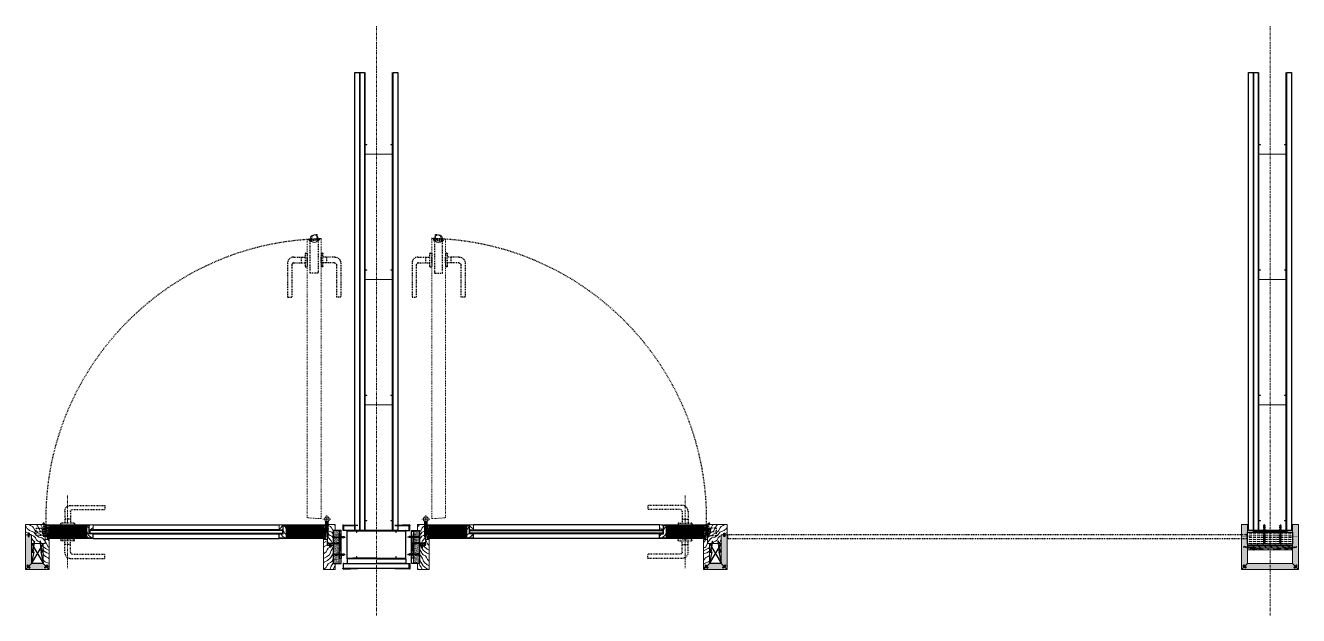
# Model space of a CAD drawing. Header units: inches. Extents: x -395 to 792, y -235 to 476.
# Drawn here: x -47.8 to 114.6, y -4.4 to 70.9 of the extents above; entities that cross this region are included whole.
import ezdxf

# ---------------------------------------------------------------- set-up
doc = ezdxf.new("R2010")
doc.units = ezdxf.units.IN
doc.header["$LTSCALE"] = 0.25
doc.header["$MEASUREMENT"] = 0
doc.set_wipeout_variables(frame=1)
for name, pattern in [('CENTER', [2, 1.25, -0.25, 0.25, -0.25]), ('HIDDEN', [0.375, 0.25, -0.125]), ('PHANTOM2', [1.25, 0.625, -0.125, 0.125, -0.125, 0.125, -0.125])]:
    doc.linetypes.add(name, pattern=pattern)
for name, color, linetype in [('Imp_Hdw', 9, 'Continuous'), ('IWC_02', 9, 'Continuous'), ('IWC_02_A', 8, 'Continuous'), ('IWC_04', 252, 'Continuous'), ('IWC_11', 150, 'PHANTOM2')]:
    doc.layers.add(name, color=color, linetype=linetype)
for name, color, linetype, lineweight in [('IWC_01', 4, 'Continuous', 15), ('IWC_03', 5, 'HIDDEN', 30), ('IWC_06', 1, 'Continuous', 15), ('IWC_07', 3, 'CENTER', 15), ('IWC_07_A', 62, 'CENTER', 5), ('IWC_08', 42, 'Continuous', 15), ('LYT-IWC_02', 9, 'Continuous', 9)]:
    doc.layers.add(name, color=color, linetype=linetype, lineweight=lineweight)
doc.layers.add('IWC_12', color=1, linetype='Continuous', lineweight=15, plot=False)
pattern_1 = [(63.435, (1.7933, 0.0867), (2, -1e-10), [0.46214, -1.77393]), (40.6013, (0.4776, 1.816), (2, 2e-09), [0.4158, -8.80374]), (40.6013, (1.4776, 3.816), (2, 2e-09), [0.4158, -8.80374]), (40.6013, (2.4776, 5.816), (2, -1e-09), [0.4158, -8.80374]), (63.435, (0.7786, -0.1928), (2, -1e-10), [0.4237, -1.81237]), (50.1944, (0.968, 0.1861), (2, 8e-11), [0.22405, -7.5862]), (50.1944, (1.968, 2.1861), (2, 8e-11), [0.22405, -7.5862]), (50.1944, (2.968, 4.1861), (2, 8e-11), [0.22405, -7.5862]), (21.8014, (1.1115, 0.35825), (2, -3e-09), [0.28687, -5.09829]), (33.69, (1.3779, 0.4648), (2, -1e-09), [0.25218, -3.35337]), (63.435, (1.5877, 0.6047), (2, -8e-10), [0.33553, -1.90054]), (45, (1.7377, 0.9048), (2, -1e-16), [0.27178, -5.38507]), (45, (2.7377, 2.9048), (2, -1e-16), [0.27178, -5.38507]), (21.8014, (1.9299, 1.097), (2, -3e-09), [0.21924, -5.16593]), (63.435, (0.1305, -0.239), (2, -8e-10), [0.71896, -1.51711]), (50.1944, (0.452, 0.404), (2, 8e-11), [0.45736, -7.3529]), (50.1944, (1.452, 2.404), (2, 8e-11), [0.45736, -7.3529]), (50.1944, (2.452, 4.404), (2, 8e-11), [0.45736, -7.3529]), (33.69, (0.7448, 0.7554), (2, -1e-09), [0.22406, -3.3815]), (15.9454, (0.9312, 0.87964), (2, -1e-07), [0.35625, -6.92386]), (33.69, (1.2738, 0.9775), (2, -1e-09), [0.4093, -3.19625]), (50.1944, (1.6143, 1.2045), (2, 8e-11), [0.51973, -7.2905]), (50.1944, (2.6143, 3.2045), (2, 8e-11), [0.51973, -7.2905]), (50.1944, (3.6143, 5.2045), (2, -3e-10), [0.51973, -7.2905]), (21.8014, (1.94704, 1.6038), (2, -3e-09), [0.57145, -4.81371]), (50.1944, (0, 0.5), (2, 8e-11), [0.5214, -7.28884]), (50.1944, (1, 2.5), (2, 8e-11), [0.5214, -7.28884]), (50.1944, (2, 4.5), (2, 8e-11), [0.5214, -7.28884]), (33.69, (0.3338, 0.9006), (2, -1e-09), [0.48381, -3.12174]), (26.565, (0.73635, 1.1689), (2, 1e-10), [0.7986, -8.14568]), (26.565, (1.73635, 3.1689), (2, 1e-10), [0.7986, -8.14568]), (40.6013, (1.4506, 1.5261), (2, 2e-09), [0.43193, -8.7876]), (40.6013, (2.4506, 3.5261), (2, 2e-09), [0.43193, -8.7876]), (40.6013, (3.4506, 5.5261), (2, 2e-09), [0.43193, -8.7876]), (33.69, (0.1335, 1.1784), (2, -1e-09), [0.27358, -3.33197]), (26.565, (0.3611, 1.3301), (2, 8e-10), [0.7158, -8.22846]), (26.565, (1.3611, 3.3301), (2, -8e-09), [0.7158, -8.22846]), (40.6013, (1.0013, 1.6503), (2, 2e-09), [0.17008, -9.04946]), (40.6013, (2.0013, 3.6503), (2, 2e-09), [0.17008, -9.04946]), (40.6013, (3.0013, 5.6503), (2, 2e-09), [0.17008, -9.04946])]
pattern_2 = [(153.435, (-0.0867, 1.7933), (1e-10, 2), [0.46214, -1.77393]), (130.6013, (-1.816, 0.4776), (-2e-09, 2), [0.4158, -8.80374]), (130.6013, (-3.816, 1.4776), (-2e-09, 2), [0.4158, -8.80374]), (130.6013, (-5.816, 2.4776), (1e-09, 2), [0.4158, -8.80374]), (153.435, (0.1928, 0.7786), (1e-10, 2), [0.4237, -1.81237]), (140.1944, (-0.1861, 0.968), (-8e-11, 2), [0.22405, -7.5862]), (140.1944, (-2.1861, 1.968), (-8e-11, 2), [0.22405, -7.5862]), (140.1944, (-4.1861, 2.968), (-8e-11, 2), [0.22405, -7.5862]), (111.8014, (-0.35825, 1.1115), (3e-09, 2), [0.28687, -5.09829]), (123.69, (-0.4648, 1.3779), (1e-09, 2), [0.25218, -3.35337]), (153.435, (-0.6047, 1.5877), (8e-10, 2), [0.33553, -1.90054]), (135, (-0.9048, 1.7377), (2e-16, 2), [0.27178, -5.38507]), (135, (-2.9048, 2.7377), (2e-16, 2), [0.27178, -5.38507]), (111.8014, (-1.097, 1.9299), (3e-09, 2), [0.21924, -5.16593]), (153.435, (0.239, 0.1305), (8e-10, 2), [0.71896, -1.51711]), (140.1944, (-0.404, 0.452), (-8e-11, 2), [0.45736, -7.3529]), (140.1944, (-2.404, 1.452), (-8e-11, 2), [0.45736, -7.3529]), (140.1944, (-4.404, 2.452), (-8e-11, 2), [0.45736, -7.3529]), (123.69, (-0.7554, 0.7448), (1e-09, 2), [0.22406, -3.3815]), (105.9454, (-0.87964, 0.9312), (1e-07, 2), [0.35625, -6.92386]), (123.69, (-0.9775, 1.2738), (1e-09, 2), [0.4093, -3.19625]), (140.1944, (-1.2045, 1.6143), (-8e-11, 2), [0.51973, -7.29052]), (140.1944, (-3.2045, 2.6143), (-8e-11, 2), [0.51973, -7.29052]), (140.1944, (-5.2045, 3.6143), (3e-10, 2), [0.51973, -7.29052]), (111.8014, (-1.6038, 1.94704), (3e-09, 2), [0.57145, -4.81371]), (140.1944, (-0.5, 3e-17), (-8e-11, 2), [0.5214, -7.28884]), (140.1944, (-2.5, 1), (-8e-11, 2), [0.5214, -7.28884]), (140.1944, (-4.5, 2), (-8e-11, 2), [0.5214, -7.28884]), (123.69, (-0.9006, 0.3338), (1e-09, 2), [0.48381, -3.12174]), (116.565, (-1.1689, 0.73635), (-1e-10, 2), [0.7986, -8.14568]), (116.565, (-3.1689, 1.73635), (-1e-10, 2), [0.7986, -8.14568]), (130.6013, (-1.5261, 1.4506), (-2e-09, 2), [0.43193, -8.7876]), (130.6013, (-3.5261, 2.4506), (-2e-09, 2), [0.43193, -8.78761]), (130.6013, (-5.5261, 3.4506), (-2e-09, 2), [0.43193, -8.78761]), (123.69, (-1.1784, 0.1335), (1e-09, 2), [0.27358, -3.33197]), (116.565, (-1.3301, 0.3611), (-8e-10, 2), [0.7158, -8.22846]), (116.565, (-3.3301, 1.3611), (8e-09, 2), [0.7158, -8.22846]), (130.6013, (-1.6503, 1.0013), (-2e-09, 2), [0.17008, -9.04946]), (130.6013, (-3.6503, 2.0013), (-2e-09, 2), [0.17008, -9.04946]), (130.6013, (-5.6503, 3.0013), (-2e-09, 2), [0.17008, -9.04946])]
pattern_3 = [(37.5, (-2.18455, -1.42733), (-0.00393708, 0.12042649), [0, -0.095, 0, -0.10625, 0, -0.1015625]), (7.5, (-2.18455, -1.42733), (0.11061104, 0.1763841), [0, -0.05125, 0, -0.085625, 0, -0.0328125]), (327.5, (-2.26142, -1.42733), (0.19463387, 0.0003537), [0, -0.03125, 0, -0.1125, 0, -0.146875]), (317.5, (-2.26142, -1.42733), (0.1878829, 0.0548547), [0, -0.015625, 0, -0.07375, 0, -0.084375])]
pattern_4 = [(63.435, (-0.3912, -1.3407), (2, -1e-10), [0.46214, -1.77393]), (40.6013, (-1.7069, 0.3887), (2, 2e-09), [0.4158, -8.80374]), (40.6013, (-0.7069, 2.3887), (2, 2e-09), [0.4158, -8.80374]), (40.6013, (0.2931, 4.3887), (2, -1e-09), [0.4158, -8.80374]), (63.435, (-1.406, -1.6202), (2, -1e-10), [0.4237, -1.81237]), (50.1944, (-1.2165, -1.2412), (2, 8e-11), [0.22405, -7.5862]), (50.1944, (-0.2165, 0.7588), (2, 8e-11), [0.22405, -7.5862]), (50.1944, (0.7835, 2.7588), (2, 8e-11), [0.22405, -7.5862]), (21.8014, (-1.07305, -1.0691), (2, -3e-09), [0.28687, -5.09829]), (33.69, (-0.8067, -0.9625), (2, -1e-09), [0.25218, -3.35337]), (63.435, (-0.5969, -0.8226), (2, -8e-10), [0.33553, -1.90054]), (45, (-0.4468, -0.5225), (2, -1e-16), [0.27178, -5.38507]), (45, (0.5532, 1.4775), (2, -1e-16), [0.27178, -5.38507]), (21.8014, (-0.2546, -0.3304), (2, -3e-09), [0.21924, -5.16593]), (63.435, (-2.054, -1.6664), (2, -8e-10), [0.71896, -1.51711]), (50.1944, (-1.7325, -1.0233), (2, 8e-11), [0.45736, -7.3529]), (50.1944, (-0.7325, 0.9767), (2, 8e-11), [0.45736, -7.3529]), (50.1944, (0.2675, 2.9767), (2, 8e-11), [0.45736, -7.3529]), (33.69, (-1.4398, -0.672), (2, -1e-09), [0.22406, -3.381495]), (15.9454, (-1.2533, -0.5477), (2, -1e-07), [0.35625, -6.92386]), (33.69, (-0.9108, -0.4498), (2, -1e-09), [0.4093, -3.196255]), (50.1944, (-0.5702, -0.2228), (2, 8e-11), [0.51973, -7.29052]), (50.1944, (0.4298, 1.7772), (2, 8e-11), [0.51973, -7.29052]), (50.1944, (1.4298, 3.7772), (2, -3e-10), [0.51973, -7.29052]), (21.8014, (-0.2375, 0.1765), (2, -3e-09), [0.57145, -4.813715]), (50.1944, (-2.1845, -0.9273), (2, 8e-11), [0.5214, -7.28884]), (50.1944, (-1.1845, 1.0727), (2, 8e-11), [0.5214, -7.28884]), (50.1944, (-0.1845, 3.0727), (2, 8e-11), [0.5214, -7.28884]), (33.69, (-1.8508, -0.5268), (2, -1e-09), [0.48381, -3.12174]), (26.565, (-1.4482, -0.2584), (2, 1e-10), [0.7986, -8.14568]), (26.565, (-0.4482, 1.7416), (2, 1e-10), [0.7986, -8.14568]), (40.6013, (-0.7339, 0.0987), (2, 2e-09), [0.43193, -8.78761]), (40.6013, (0.2661, 2.0987), (2, 2e-09), [0.43193, -8.78761]), (40.6013, (1.2661, 4.0987), (2, 2e-09), [0.43193, -8.78761]), (33.69, (-2.0511, -0.2489), (2, -1e-09), [0.27358, -3.33197]), (26.565, (-1.82345, -0.0972), (2, 8e-10), [0.7158, -8.22846]), (26.565, (-0.82345, 1.9028), (2, -8e-09), [0.7158, -8.22846]), (40.6013, (-1.1832, 0.2229), (2, 2e-09), [0.17008, -9.04946]), (40.6013, (-0.1832, 2.2229), (2, 2e-09), [0.17008, -9.04946]), (40.6013, (0.8168, 4.2229), (2, 2e-09), [0.17008, -9.04946])]
pattern_5 = [(37.5, (-110.93455, -1.42733), (-0.003937085, 0.120426486), [0, -0.095, 0, -0.10625, 0, -0.1015625]), (7.5, (-110.93455, -1.42733), (0.11061104, 0.17638413), [0, -0.05125, 0, -0.085625, 0, -0.0328125]), (327.5, (-111.01142, -1.42733), (0.19463387, 0.00035369), [0, -0.03125, 0, -0.1125, 0, -0.146875]), (317.5, (-111.01142, -1.42733), (0.18788291, 0.05485472), [0, -0.015625, 0, -0.07375, 0, -0.084375])]

# ---------------------------------------------------------------- blocks, each defined once
blk = doc.blocks.new('*U8')
at = {"layer": 'IWC_12'}
for p in [(-0.625, 0), (0, 0), (3.625, 0), (4.25, 0)]:
    blk.add_point(p, dxfattribs=at)
at = {"layer": 'LYT-IWC_02'}
blk.add_lwpolyline([(3.5625, 1.2215, 0.4142135624), (3.534, 1.25), (3.359375, 1.25), (3.359375, 1.2215), (3.534, 1.2215), (3.534, 0.0285), (0.091, 0.0285), (0.091, 1.2215), (0.265625, 1.2215), (0.265625, 1.25), (0.091, 1.25, 0.4142135624), (0.0625, 1.2215), (0.0625, 0.0285, 0.4142135624), (0.091, 0), (3.534, 0, 0.4142135624), (3.5625, 0.0285)], format="xyb", close=True, dxfattribs=at)
blk = doc.blocks.new('*U37')
at = {"layer": 'IWC_12'}
for p in [(0, 48), (3.625, 48), (0, 32), (3.625, 32), (0, 16), (3.625, 16), (-0.625, 0), (0, 0), (3.625, 0), (4.25, 0)]:
    blk.add_point(p, dxfattribs=at)
at = {"layer": 'LYT-IWC_02'}
for points in [[(3.5625, 49.2215, 0.4142135624), (3.534, 49.25), (3.359375, 49.25), (3.359375, 49.2215), (3.534, 49.2215), (3.534, 48.0285), (0.091, 48.0285), (0.091, 49.2215), (0.265625, 49.2215), (0.265625, 49.25), (0.091, 49.25, 0.4142135624), (0.0625, 49.2215), (0.0625, 48.0285, 0.4142135624), (0.091, 48), (3.534, 48, 0.4142135624), (3.5625, 48.0285)], [(3.5625, 33.2215, 0.4142135624), (3.534, 33.25), (3.359375, 33.25), (3.359375, 33.2215), (3.534, 33.2215), (3.534, 32.0285), (0.091, 32.0285), (0.091, 33.2215), (0.265625, 33.2215), (0.265625, 33.25), (0.091, 33.25, 0.4142135624), (0.0625, 33.2215), (0.0625, 32.0285, 0.4142135624), (0.091, 32), (3.534, 32, 0.4142135624), (3.5625, 32.0285)], [(3.5625, 17.2215, 0.4142135624), (3.534, 17.25), (3.359375, 17.25), (3.359375, 17.2215), (3.534, 17.2215), (3.534, 16.0285), (0.091, 16.0285), (0.091, 17.2215), (0.265625, 17.2215), (0.265625, 17.25), (0.091, 17.25, 0.4142135624), (0.0625, 17.2215), (0.0625, 16.0285, 0.4142135624), (0.091, 16), (3.534, 16, 0.4142135624), (3.5625, 16.0285)], [(3.5625, 1.2215, 0.4142135624), (3.534, 1.25), (3.359375, 1.25), (3.359375, 1.2215), (3.534, 1.2215), (3.534, 0.0285), (0.091, 0.0285), (0.091, 1.2215), (0.265625, 1.2215), (0.265625, 1.25), (0.091, 1.25, 0.4142135624), (0.0625, 1.2215), (0.0625, 0.0285, 0.4142135624), (0.091, 0), (3.534, 0, 0.4142135624), (3.5625, 0.0285)]]:
    blk.add_lwpolyline(points, format="xyb", close=True, dxfattribs=at)
blk = doc.blocks.new('IWC_Bead.L')
at = {"layer": 'IWC_02'}
for p, q in [((0, 0.03125), (-0.828125, 0.015625)), ((-0.828125, 0.015625), (-0.828125, 0)), ((-0.828125, 0), (0, 0)), ((0, 0.0425), (0, 0.03125)), ((0, 0), (0, -0.625)), ((0.026875, 0.0625), (0.02, 0.0625)), ((0.046875, -0.625), (0.046875, 0.0425)), ((0.046875, -0.53125), (0.046875, -0.53125))]:
    blk.add_line(p, q, dxfattribs=at)
for points in [[(0.02, 0.0625), (-1.828125, 0)], [(-1.828125, 0), (-0.828125, 0)], [(0, -0.625), (0.046875, -0.625)]]:
    blk.add_lwpolyline(points, dxfattribs=at)
at = {"layer": 'IWC_02', "color": 252}
blk.add_circle((0.046875, 0), 0.033002, dxfattribs=at)
at = {"layer": 'IWC_02'}
for centre, start, end in [((0.02, 0.0425), 90, 180), ((0.026875, 0.0425), 360, 90)]:
    blk.add_arc(centre, 0.02, start, end, dxfattribs=at)
blk = doc.blocks.new('*U15')
at = {"layer": 'LYT-IWC_02'}
blk.add_blockref('IWC_Bead.L', (0, 0), dxfattribs=at)
blk = doc.blocks.new('Wall.A_SP01')
at = {"layer": 'IWC_02'}
for points in [[(-2.125, 63.3125), (-2.125, 4.875), (-2.75, 4.875), (-2.75, 63.3125)], [(-1.5, 63.3125), (-1.5, 4.875), (-2.125, 4.875), (-2.125, 63.3125)], [(2.75, 63.3125), (2.75, 4.875), (2.125, 4.875), (2.125, 63.3125)], [(-4.203125, 5.5), (-2.75, 5.5), (-2.75, 4.875), (-4.203125, 4.875)], [(4.203125, 5.5), (2.75, 5.5), (2.75, 4.875), (4.203125, 4.875)], [(-4.203125, 0.625), (4.203125, 0.625), (4.203125, 0), (-4.203125, 0)]]:
    blk.add_lwpolyline(points, close=True, dxfattribs=at)
for points in [[(0, 1.25), (-3.703125, 1.25), (-3.703125, 0.625), (0, 0.625)], [(0, 1.25), (3.75, 1.25), (3.75, 0.625), (0, 0.625)]]:
    blk.add_lwpolyline(points, dxfattribs=at)
at = {"layer": 'IWC_02_A'}
for points in [[(-1.4375, 6.0965), (-1.4375, 63.3125)], [(2.0625, 6.0965), (2.0625, 63.3125)], [(-2.981625, 4.8125), (3.0285, 4.8125)], [(0, 1.3125), (-2.981625, 1.3125)], [(0, 1.3125), (3.0285, 1.3125)]]:
    blk.add_lwpolyline(points, dxfattribs=at)
at = {"layer": 'IWC_07'}
blk.add_lwpolyline([(0, -6), (0, 69.3125)], dxfattribs=at)
at = {"layer": 'IWC_02', "xscale": -1}
blk.add_blockref('*U15', (-4.203125, 5.5), dxfattribs=at)
at = {"layer": 'IWC_02'}
blk.add_blockref('*U15', (4.203125, 5.5), dxfattribs=at)
at = {"layer": 'IWC_02', "rotation": 180}
blk.add_blockref('*U15', (-4.203125, 0), dxfattribs=at)
at = {"layer": 'IWC_02', "xscale": -1, "rotation": 180}
blk.add_blockref('*U15', (4.203125, 0), dxfattribs=at)
at = {"layer": 'IWC_06', "xscale": -1}
blk.add_blockref('*U37', (2.125, 4.875), dxfattribs=at)
at = {"layer": 'IWC_06', "xscale": -1, "rotation": 270}
blk.add_blockref('*U8', (-3.75, 1.25), dxfattribs=at)
at = {"layer": 'IWC_06', "rotation": 90}
blk.add_blockref('*U8', (3.75, 1.25), dxfattribs=at)
blk = doc.blocks.new('Wall.B_SP01')
at = {"layer": 'IWC_02'}
for points in [[(-2.125, 63.3125), (-2.125, 4.875), (-2.75, 4.875), (-2.75, 63.3125)], [(-1.5, 63.3125), (-1.5, 4.875), (-2.125, 4.875), (-2.125, 63.3125)], [(2.75, 63.3125), (2.75, 4.875), (2.125, 4.875), (2.125, 63.3125)]]:
    blk.add_lwpolyline(points, close=True, dxfattribs=at)
at = {"layer": 'IWC_02_A'}
for points in [[(-1.4375, 6.0965), (-1.4375, 63.3125)], [(2.0625, 6.0965), (2.0625, 63.3125)]]:
    blk.add_lwpolyline(points, dxfattribs=at)
at = {"layer": 'IWC_07'}
blk.add_lwpolyline([(0, -6), (0, 69.3125)], dxfattribs=at)
at = {"layer": 'IWC_06', "xscale": -1}
blk.add_blockref('*U37', (2.125, 4.875), dxfattribs=at)
blk = doc.blocks.new('IWC_DoorCore.Beveled-SP011')
at = {"layer": 'IWC_08'}
h = blk.add_hatch(dxfattribs=at)
h.set_pattern_fill('LUMBER', color=256, scale=0.5)
h.set_pattern_definition(pattern_1)
h.paths.add_polyline_path([(0, 1.69), (0.38, 1.69), (0.38, 0.06), (0.11, 0.06)])
h = blk.add_hatch(dxfattribs=at)
h.set_pattern_fill('PARTICAL-BOARD', color=256, angle=315, style=0)
h.set_pattern_definition([(0, (30.23961, 0), (0.21875, 0.125), [0.3125, -0.0625, 0, -0.0625])])
h.paths.add_polyline_path([(5.14, 1.69), (0.39, 1.69), (0.39, 0.06), (5.14, 0.06)])
h = blk.add_hatch(dxfattribs=at)
h.set_pattern_fill('LUMBER', color=256, scale=0.5, style=0)
h.set_pattern_definition(pattern_1)
h.paths.add_polyline_path([(5.14, 1.69), (5.14, 0.06), (6.01, 0.06), (6.01, 0.5), (5.51, 0.5), (5.51, 1.69)])
h = blk.add_hatch(dxfattribs=at)
h.set_pattern_fill('LUMBER', color=256, scale=0.5, angle=90, style=0)
h.set_pattern_definition(pattern_2)
h.paths.add_polyline_path([(5.57, 1.75), (6.01, 1.75), (6.01, 1.12), (5.51, 1.12), (5.51, 1.69), (5.57, 1.69)])
h = blk.add_hatch(dxfattribs=at)
h.set_pattern_fill('LUMBER', color=256, scale=0.5, angle=90, style=0)
h.set_pattern_definition(pattern_2)
h.paths.add_polyline_path([(30.19, 1.75), (29.75, 1.75), (29.75, 1.12), (30.25, 1.12), (30.25, 1.69), (30.19, 1.69)])
h = blk.add_hatch(dxfattribs=at)
h.set_pattern_fill('LUMBER', color=256, scale=0.5, style=0)
h.set_pattern_definition(pattern_1)
h.paths.add_polyline_path([(30.62, 1.69), (30.62, 0.06), (29.75, 0.06), (29.75, 0.63), (30.25, 0.63), (30.25, 1.69)])
h = blk.add_hatch(dxfattribs=at)
h.set_pattern_fill('PARTICAL-BOARD', color=256, angle=315, style=0)
h.set_pattern_definition([(0, (0, 0), (0.21875, 0.125), [0.3125, -0.0625, 0, -0.0625])])
h.paths.add_polyline_path([(35.37, 1.69), (30.62, 1.69), (30.62, 0.06), (35.37, 0.06)])
h = blk.add_hatch(dxfattribs=at)
h.set_pattern_fill('LUMBER', color=256, scale=0.5)
h.set_pattern_definition([(63.435, (1.5433, 0.0867), (2, -1e-10), [0.46214, -1.77393]), (40.6013, (0.2276, 1.816), (2, 2e-09), [0.4158, -8.80374]), (40.6013, (1.2276, 3.816), (2, 2e-09), [0.4158, -8.80374]), (40.6013, (2.2276, 5.816), (2, -1e-09), [0.4158, -8.80374]), (63.435, (0.5286, -0.1928), (2, -1e-10), [0.4237, -1.81237]), (50.1944, (0.718, 0.1861), (2, 8e-11), [0.22405, -7.5862]), (50.1944, (1.718, 2.1861), (2, 8e-11), [0.22405, -7.5862]), (50.1944, (2.718, 4.1861), (2, 8e-11), [0.22405, -7.5862]), (21.8014, (0.8615, 0.35825), (2, -3e-09), [0.28687, -5.09829]), (33.69, (1.1279, 0.4648), (2, -1e-09), [0.25218, -3.35337]), (63.435, (1.3377, 0.6047), (2, -8e-10), [0.33553, -1.90054]), (45, (1.4877, 0.9048), (2, -1e-16), [0.27178, -5.38507]), (45, (2.4877, 2.9048), (2, -1e-16), [0.27178, -5.38507]), (21.8014, (1.6799, 1.097), (2, -3e-09), [0.21924, -5.16593]), (63.435, (-0.1195, -0.239), (2, -8e-10), [0.71896, -1.51711]), (50.1944, (0.202, 0.404), (2, 8e-11), [0.45736, -7.3529]), (50.1944, (1.202, 2.404), (2, 8e-11), [0.45736, -7.3529]), (50.1944, (2.202, 4.404), (2, 8e-11), [0.45736, -7.3529]), (33.69, (0.4948, 0.7554), (2, -1e-09), [0.22406, -3.3815]), (15.9454, (0.6812, 0.87964), (2, -1e-07), [0.35625, -6.92386]), (33.69, (1.0238, 0.9775), (2, -1e-09), [0.4093, -3.19625]), (50.1944, (1.3643, 1.2045), (2, 8e-11), [0.51973, -7.29052]), (50.1944, (2.3643, 3.2045), (2, 8e-11), [0.51973, -7.29052]), (50.1944, (3.3643, 5.2045), (2, -3e-10), [0.51973, -7.29052]), (21.8014, (1.69704, 1.6038), (2, -3e-09), [0.57145, -4.81371]), (50.1944, (-0.25, 0.5), (2, 8e-11), [0.5214, -7.28884]), (50.1944, (0.75, 2.5), (2, 8e-11), [0.5214, -7.28884]), (50.1944, (1.75, 4.5), (2, 8e-11), [0.5214, -7.28884]), (33.69, (0.0838, 0.9006), (2, -1e-09), [0.48381, -3.12174]), (26.565, (0.48635, 1.1689), (2, 1e-10), [0.7986, -8.14568]), (26.565, (1.48635, 3.1689), (2, 1e-10), [0.7986, -8.14568]), (40.6013, (1.2006, 1.5261), (2, 2e-09), [0.43193, -8.78761]), (40.6013, (2.2006, 3.5261), (2, 2e-09), [0.43193, -8.78761]), (40.6013, (3.2006, 5.5261), (2, 2e-09), [0.43193, -8.78761]), (33.69, (-0.1165, 1.1784), (2, -1e-09), [0.27358, -3.33197]), (26.565, (0.1111, 1.3301), (2, 8e-10), [0.7158, -8.22846]), (26.565, (1.1111, 3.3301), (2, -8e-09), [0.7158, -8.22846]), (40.6013, (0.7513, 1.6503), (2, 2e-09), [0.17008, -9.04946]), (40.6013, (1.7513, 3.6503), (2, 2e-09), [0.17008, -9.04946]), (40.6013, (2.7513, 5.6503), (2, 2e-09), [0.17008, -9.04946])])
h.paths.add_polyline_path([(35.37, 1.69), (35.75, 1.69), (35.64, 0.06), (35.37, 0.06)])
at = {"layer": 'IWC_01', "color": 0, "linetype": 'ByBlock'}
for points in [[(6.01, 0), (6.01, 0.63), (5.51, 0.63), (5.51, 1.75), (0, 1.75), (0.11, 0)], [(30.25, 1.75), (35.75, 1.75), (35.64, 0), (29.75, 0), (29.75, 0.63), (30.25, 0.63)]]:
    blk.add_lwpolyline(points, close=True, dxfattribs=at)
at = {"layer": 'IWC_01'}
for points in [[(5.57, 1.75), (6.01, 1.75), (6.01, 1.12), (5.51, 1.12), (5.51, 1.69), (5.57, 1.69), (5.57, 1.75)], [(30.19, 1.75), (29.75, 1.75), (29.75, 1.12), (30.25, 1.12), (30.25, 1.69), (30.19, 1.69), (30.19, 1.75)]]:
    blk.add_lwpolyline(points, dxfattribs=at)
at = {"layer": 'IWC_02_A'}
for points in [[(0, 1.69), (5.51, 1.69)], [(0.38, 1.69), (0.38, 0.06)], [(6.01, 0.06), (0.38, 0.06), (0.38, 1.69), (5.51, 1.69)], [(5.14, 1.69), (5.14, 0.06), (6.01, 0.06), (6.01, 0.63), (5.51, 0.63), (5.51, 1.69), (5.14, 1.69)], [(29.75, 1.75), (6.01, 1.75)], [(30.25, 1.69), (35.37, 1.69), (35.37, 0.06), (29.75, 0.06)], [(30.62, 1.69), (30.62, 0.06), (29.75, 0.06), (29.75, 0.63), (30.25, 0.63), (30.25, 1.69), (30.62, 1.69)], [(30.25, 1.69), (35.75, 1.69)], [(30.62, 1.69), (30.62, 0.06)], [(35.37, 1.69), (35.37, 0.06)], [(0.11, 0.06), (6.01, 0.06)], [(29.75, 0), (6.01, 0)], [(29.75, 0.06), (35.64, 0.06)]]:
    blk.add_lwpolyline(points, dxfattribs=at)
for points in [[(0, 1.69), (0.38, 1.69), (0.38, 0.06), (0.11, 0.06)], [(35.37, 1.69), (30.62, 1.69), (30.62, 0.06), (35.37, 0.06)], [(35.37, 1.69), (35.75, 1.69), (35.64, 0.06), (35.37, 0.06)], [(30.12, 0.69), (5.64, 0.69), (5.57, 0.75), (5.57, 1), (5.64, 1.06), (30.12, 1.06), (30.19, 1), (30.19, 0.75)]]:
    blk.add_lwpolyline(points, close=True, dxfattribs=at)
at = {"layer": 'IWC_04'}
for points in [[(6.01, 1.12), (29.75, 1.12)], [(29.75, 0.63), (6.01, 0.63)]]:
    blk.add_lwpolyline(points, dxfattribs=at)
blk = doc.blocks.new('IWC_HAGER.BB1279_PL01')
at = {"layer": 'IWC_01', "color": 0, "linetype": 'ByBlock'}
for points in [[(-0.01, 0.45), (0.01, 0.4), (-0.09, -1.5), (-0.23, -1.49), (-0.12, 0.38), (-0.22, 0.64)], [(0.11, 0.44), (0.09, 0.4), (0.09, -1.51), (0.23, -1.51), (0.23, 0.37), (0.34, 0.62)]]:
    blk.add_lwpolyline(points, dxfattribs=at)
blk.add_circle((0.06, 0.74), 0.305, dxfattribs=at)
at = {"layer": 'IWC_03'}
for points in [[(-0.21, -1.2), (-0.08, -1.31)], [(-0.2, -1.04), (-0.06, -0.94)], [(-0.18, -0.57), (-0.05, -0.68)], [(-0.17, -0.41), (-0.03, -0.32)], [(0.23, -0.42), (0.09, -0.32)], [(0.23, -0.59), (0.09, -0.69)], [(0.23, -1.05), (0.09, -0.95)], [(0.23, -1.21), (0.09, -1.31)]]:
    blk.add_lwpolyline(points, dxfattribs=at)
at = {"layer": 'IWC_07'}
for points in [[(-0.27, -1.11), (-0.07, -1.13)], [(-0.23, -0.49), (-0.04, -0.5)], [(0.29, -0.51), (0.09, -0.51)], [(0.29, -1.13), (0.09, -1.13)]]:
    blk.add_lwpolyline(points, dxfattribs=at)
at = {"layer": 'IWC_07_A'}
for q in [(-0.55, 0.74), (0.06, 1.35), (0.67, 0.74), (0.06, 0.13)]:
    blk.add_line((0.06, 0.74), q, dxfattribs=at)
at = {"layer": 'IWC_12'}
for points in [[(0, 0), (-0.41, 0)], [(0, 0), (-0.11, -1.75)], [(0.09, 0), (0.09, -1.75), (0.09, -1.88), (-0.41, -1.88)], [(-0.11, -1.75), (-0.41, -1.75)]]:
    blk.add_lwpolyline(points, dxfattribs=at)
blk = doc.blocks.new('*U23')
at = {"layer": 'IWC_02', "color": 0, "linetype": 'ByBlock'}
blk.add_blockref('IWC_HAGER.BB1279_PL01', (0, 0), dxfattribs=at)
blk = doc.blocks.new('*U67')
at = {"color": 0, "linetype": 'ByBlock'}
blk.add_wipeout([(-0.21875, 0.0625), (-0.21875, -0.0625), (0.21875, -0.0625), (0.21875, 0.0625)], dxfattribs=at).dxf.layer = 'IWC_01'
at = {"layer": 'IWC_02_A', "color": 0, "linetype": 'ByBlock'}
for p, q in [((-0.1875, 0.0625), (0.1875, -0.0625)), ((0.1875, 0.0625), (-0.1875, -0.0625))]:
    blk.add_line(p, q, dxfattribs=at)
for points in [[(-0.21875, -0.0625), (0.21875, -0.0625), (0.21875, 0.0625), (-0.21875, 0.0625)], [(-0.1875, -0.0625), (0.1875, -0.0625), (0.1875, 0.0625), (-0.1875, 0.0625)]]:
    blk.add_lwpolyline(points, close=True, dxfattribs=at)
blk = doc.blocks.new('HD_A16B')
at = {"layer": 'IWC_02_A', "color": 0, "linetype": 'ByBlock'}
for p, q in [((-0.88, 0), (0.88, 0)), ((-0.88, -0.19), (-0.88, 0)), ((0.38, 0), (-0.38, 0)), ((0.88, -0.19), (0.88, 0)), ((0.81, -0.25), (-0.81, -0.25)), ((-0.38, -1.76), (-0.38, -0.25)), ((0.38, -0.75), (-0.38, -0.75)), ((0.38, -1.72), (0.38, -0.25)), ((0.38, -2.51), (4.73, -2.51)), ((0.62, -1.97), (4.73, -1.97)), ((4.73, -2.51), (4.73, -1.97))]:
    blk.add_line(p, q, dxfattribs=at)
for centre, radius, start, end in [((-0.81, -0.19), 0.0625, 180, 270), ((0.81, -0.19), 0.0625, 270, 0), ((0.38, -1.76), 0.75, 180, 270), ((0.62, -1.72), 0.25, 180, 270)]:
    blk.add_arc(centre, radius, start, end, dxfattribs=at)
blk = doc.blocks.new('*U27')
at = {"layer": 'Imp_Hdw', "color": 0, "linetype": 'ByBlock'}
for points in [[(-0.23, -0.5), (-4.42, -0.5), (-4.42, 0.5), (-0.29, 0.5)], [(-0.11, -0.63), (-0.19, 0.62)], [(0.3, -1.17), (0.42, -1.1)]]:
    blk.add_lwpolyline(points, dxfattribs=at)
for points in [[(0, -0.62), (-0.22, -0.64), (-0.3, 0.61), (-0.08, 0.62)], [(0.3, -0.62), (0.14, -0.62), (0.14, 0.62), (0.3, 0.62)], [(1.27, -0.47), (0.3, -0.47), (0.3, 0.47), (1.27, 0.47)]]:
    blk.add_lwpolyline(points, close=True, dxfattribs=at)
for centre, end in [((1.19, -0.62), 211.7368), ((1.34, -0.62), 207.7459)]:
    blk.add_arc(centre, 1.05, 180.4374, end, dxfattribs=at)
at = {"layer": 'IWC_03', "color": 0, "linetype": 'ByBlock'}
blk.add_lwpolyline([(-0.02, -0.38), (0.54, -0.38)], dxfattribs=at)
at = {"layer": 'IWC_03', "color": 0, "linetype": 'ByBlock', "lineweight": -2}
blk.add_arc((-0.19, -0.34), 0.729, 357.4564, 79.9059, dxfattribs=at)
at = {"layer": 'IWC_07'}
blk.add_line((-4.87, 0), (1.41, 0), dxfattribs=at)
at = {"layer": 'IWC_07', "lineweight": -2}
blk.add_lwpolyline([(-2.73, -4.62), (-2.73, 4.63)], dxfattribs=at)
at = {"layer": 'IWC_12', "lineweight": -2}
blk.add_circle((0, 0), 0.5, dxfattribs=at)
at = {"layer": 'IWC_02', "color": 0, "linetype": 'ByBlock', "rotation": 180}
blk.add_blockref('HD_A16B', (-2.73, 0.88), dxfattribs=at)
at = {"layer": 'IWC_02', "color": 0, "linetype": 'ByBlock', "xscale": -1}
blk.add_blockref('HD_A16B', (-2.73, -0.87), dxfattribs=at)
blk = doc.blocks.new('*U33')
at = {"layer": 'IWC_02'}
blk.add_lwpolyline([(0, 0, 0.0234, 0.00781, 0), (0, -0.0625, 0.00781, 0.005, 0), (0, -1, 0, 0, 0)], format="xyseb", dxfattribs=at)
blk = doc.blocks.new('*U35')
at = {"layer": 'IWC_01', "color": 0, "linetype": 'ByBlock'}
blk.add_lwpolyline([(0.109375, 0), (35.640625, 0), (35.75, 1.75), (0, 1.75)], close=True, dxfattribs=at)
blk = doc.blocks.new('*U36')
at = {"layer": 'Imp_Hdw', "color": 0, "linetype": 'ByBlock'}
for points in [[(-0.23, -0.5), (-4.42, -0.5), (-4.42, 0.5), (-0.29, 0.5)], [(-0.11, -0.63), (-0.19, 0.62)]]:
    blk.add_lwpolyline(points, dxfattribs=at)
blk.add_lwpolyline([(0, -0.62), (-0.22, -0.64), (-0.3, 0.61), (-0.08, 0.62)], close=True, dxfattribs=at)
at = {"layer": 'IWC_03', "color": 0, "linetype": 'ByBlock'}
blk.add_lwpolyline([(-0.02, -0.38), (0.54, -0.38)], dxfattribs=at)
at = {"layer": 'IWC_03', "color": 0, "linetype": 'ByBlock', "lineweight": -2}
blk.add_arc((-0.19, -0.34), 0.729, 357.4564, 79.9059, dxfattribs=at)
at = {"layer": 'IWC_12', "lineweight": -2}
blk.add_circle((0, 0), 0.5, dxfattribs=at)
at = {"layer": 'IWC_02', "color": 0, "linetype": 'ByBlock', "rotation": 180}
blk.add_blockref('HD_A16B', (-2.73, 0.88), dxfattribs=at)
at = {"layer": 'IWC_02', "color": 0, "linetype": 'ByBlock', "xscale": -1}
blk.add_blockref('HD_A16B', (-2.73, -0.87), dxfattribs=at)
blk = doc.blocks.new('IWC_HDW04 POCKET SCREW')
at = {"layer": 'IWC_02', "color": 0, "linetype": 'ByBlock'}
for p, q in [((0.27, 0.02), (0.41, 0.05)), ((0.29, 0.08), (0.42, 0.11)), ((0.3, 0.15), (0.43, 0.18)), ((0.31, 0.21), (0.44, 0.24)), ((0.32, 0.26), (0.39, 0.32)), ((0.44, 0.24), (0.39, 0.32)), ((0.03, -1.01), (0.03, -1.04)), ((0.03, -1.01), (0.28, -1.05)), ((0.07, -1.01), (0.13, -0.81)), ((0.08, -1.11), (0.2, -1.13)), ((0.13, -0.8), (0.26, -0.77)), ((0.14, -0.74), (0.27, -0.7)), ((0.15, -0.67), (0.29, -0.64)), ((0.16, -0.61), (0.3, -0.58)), ((0.17, -0.55), (0.31, -0.51)), ((0.19, -0.48), (0.32, -0.45)), ((0.2, -0.42), (0.33, -0.39)), ((0.21, -0.36), (0.34, -0.33)), ((0.22, -0.3), (0.35, -0.26)), ((0.23, -0.23), (0.36, -0.2)), ((0.23, -1.04), (0.25, -0.83)), ((0.24, -0.17), (0.37, -0.14)), ((0.25, -0.11), (0.39, -0.07)), ((0.26, -0.04), (0.4, -0.01)), ((0.28, -1.05), (0.27, -1.08))]:
    blk.add_line(p, q, dxfattribs=at)
blk.add_lwpolyline([(0, -1), (0.31, -1.05), (0, -2.44)], dxfattribs=at)
for centre, start, end in [((0.09, -1.05), 170, 260), ((0.21, -1.07), 260, 350)]:
    blk.add_arc(centre, 0.0625, start, end, dxfattribs=at)
blk = doc.blocks.new('*U44')
at = {"color": 0, "linetype": 'ByBlock'}
for p, q in [((0.17, 0.05), (1.29, 0.04)), ((0.17, -0.05), (1.29, -0.04))]:
    blk.add_line(p, q, dxfattribs=at)
for points in [[(0, 0), (0, 0.14, -0.414214), (0.01, 0.15), (0.02, 0.15, -0.414214), (0.03, 0.14), (0.03, 0)], [(0, 0), (0, -0.14, 0.414214), (0.01, -0.15), (0.02, -0.15, 0.414214), (0.03, -0.14), (0.03, 0)]]:
    blk.add_lwpolyline(points, format="xyb", dxfattribs=at)
for centre, start, end in [((0.18, 0.23), 216.2938, 269.344), ((0.18, -0.23), 90.656, 143.7062)]:
    blk.add_arc(centre, 0.18, start, end)
for centre, start, end in [((1.22, -0.85), 71.8558, 85.3332), ((1.22, 0.85), 274.6668, 288.1442)]:
    blk.add_arc(centre, 0.898, start, end, dxfattribs=at)
at = {"layer": 'IWC_03'}
for points in [[(0.75, 0.05), (0.78, 0.08), (0.83, -0.07), (1.35, -0.07), (1.4, 0.07), (1.46, -0.03), (1.5, 0)], [(0.83, 0.05), (0.83, 0.08), (1.35, 0.07), (1.36, 0.03)]]:
    blk.add_lwpolyline(points, dxfattribs=at)
blk = doc.blocks.new('*U45')
at = {"layer": 'IWC_02'}
blk.add_lwpolyline([(0, 0, 0.0234, 0.00781, 0), (0, -0.0625, 0.00781, 0.005, 0), (0, -1, 0, 0, 0)], format="xyseb", dxfattribs=at)
blk = doc.blocks.new('Jamb.1_SP01')
at = {"layer": 'IWC_08'}
h = blk.add_hatch(dxfattribs=at)
h.set_pattern_fill('MDF', color=256, scale=0.0625, style=0)
h.set_pattern_definition(pattern_3)
h.paths.add_polyline_path([(-0.5, 0.75), (0.25, 0.75), (0.25, 5), (-0.5, 5)])
h = blk.add_hatch(dxfattribs=at)
h.set_pattern_fill('LUMBER', color=256, scale=0.5, style=0)
h.set_pattern_definition(pattern_4)
h.paths.add_polyline_path([(1, 3.06), (1, 5.75), (0, 5.75), (0, 5), (0.25, 5), (0.25, 3.06)])
h = blk.add_hatch(dxfattribs=at)
h.set_pattern_fill('LUMBER', color=256, scale=0.5, style=0)
h.set_pattern_definition(pattern_4)
h.paths.add_polyline_path([(37, 5.75), (37, 3.31), (38.75, 3.31), (38.75, 4.44), (39.5, 4.44), (39.5, 5.75)])
h = blk.add_hatch(dxfattribs=at)
h.set_pattern_fill('LUMBER', color=256, scale=0.5, angle=90, style=0)
h.set_pattern_definition([(153.435, (-2.2712, 0.366), (1e-10, 2), [0.46214, -1.77393]), (130.601, (-4.0006, -0.9497), (-2e-09, 2), [0.4158, -8.80374]), (130.601, (-6.0006, 0.0503), (-2e-09, 2), [0.4158, -8.80374]), (130.601, (-8.0006, 1.0503), (1e-09, 2), [0.4158, -8.80374]), (153.435, (-1.9917, -0.6487), (1e-10, 2), [0.4237, -1.81237]), (140.194, (-2.3707, -0.4593), (-8e-11, 2), [0.22405, -7.5862]), (140.194, (-4.3707, 0.5407), (-8e-11, 2), [0.22405, -7.5862]), (140.194, (-6.3707, 1.5407), (-8e-11, 2), [0.22405, -7.5862]), (111.801, (-2.5428, -0.3158), (3e-09, 2), [0.28687, -5.0983]), (123.69, (-2.6493, -0.0495), (1e-09, 2), [0.2522, -3.35337]), (153.435, (-2.7892, 0.1604), (8e-10, 2), [0.33553, -1.90054]), (135, (-3.0893, 0.3104), (2e-16, 2), [0.2718, -5.3851]), (135, (-5.0893, 1.3104), (2e-16, 2), [0.2718, -5.3851]), (111.801, (-3.2815, 0.5026), (3e-09, 2), [0.21924, -5.16593]), (153.435, (-1.9455, -1.2969), (8e-10, 2), [0.71896, -1.5171]), (140.194, (-2.5886, -0.9753), (-8e-11, 2), [0.45736, -7.3529]), (140.194, (-4.5886, 0.0247), (-8e-11, 2), [0.45736, -7.3529]), (140.194, (-6.5886, 1.0247), (-8e-11, 2), [0.45736, -7.3529]), (123.69, (-2.9399, -0.6825), (1e-09, 2), [0.22406, -3.3815]), (105.945, (-3.0642, -0.4961), (1e-07, 2), [0.35625, -6.92386]), (123.69, (-3.1621, -0.1536), (1e-09, 2), [0.4093, -3.19625]), (140.194, (-3.3891, 0.187), (-8e-11, 2), [0.5197, -7.2905]), (140.194, (-5.3891, 1.187), (-8e-11, 2), [0.5197, -7.2905]), (140.194, (-7.3891, 2.187), (3e-10, 2), [0.5197, -7.2905]), (111.801, (-3.7884, 0.5197), (3e-09, 2), [0.57145, -4.8137]), (140.194, (-2.6845, -1.4273), (-8e-11, 2), [0.5214, -7.28884]), (140.194, (-4.6845, -0.4273), (-8e-11, 2), [0.5214, -7.28884]), (140.194, (-6.6845, 0.5727), (-8e-11, 2), [0.5214, -7.28884]), (123.69, (-3.0851, -1.0935), (1e-09, 2), [0.4838, -3.12174]), (116.565, (-3.3535, -0.691), (-1e-10, 2), [0.7986, -8.1457]), (116.565, (-5.3535, 0.309), (-1e-10, 2), [0.7986, -8.14568]), (130.601, (-3.7106, 0.0233), (-2e-09, 2), [0.4319, -8.7876]), (130.601, (-5.7106, 1.0233), (-2e-09, 2), [0.4319, -8.7876]), (130.601, (-7.7106, 2.0233), (-2e-09, 2), [0.4319, -8.7876]), (123.69, (-3.3629, -1.2939), (1e-09, 2), [0.27358, -3.33197]), (116.565, (-3.5147, -1.0662), (-8e-10, 2), [0.7158, -8.22846]), (116.565, (-5.5147, -0.0662), (8e-09, 2), [0.7158, -8.22846]), (130.601, (-3.8348, -0.426), (-2e-09, 2), [0.1701, -9.04946]), (130.601, (-5.8348, 0.574), (-2e-09, 2), [0.1701, -9.04946]), (130.601, (-7.8348, 1.574), (-2e-09, 2), [0.1701, -9.04946])])
h.paths.add_polyline_path([(1.5, 3.81), (1, 3.81), (1, 3.06), (0.25, 3.06), (0.25, 0.75), (0, 0.75), (0, 0), (1.5, 0)])
at = {"layer": 'IWC_01'}
for points in [[(-0.5, 0.75), (0.25, 0.75), (0.25, 5), (-0.5, 5)], [(1, 3.06), (1, 5.75), (0, 5.75), (0, 5), (0.25, 5), (0.25, 3.06)], [(36.5, 0), (36.5, 3.81), (37, 3.81), (37, 5.75), (39.5, 5.75), (39.5, 0)], [(1.5, 3.81), (1, 3.81), (1, 3.06), (0.25, 3.06), (0.25, 0.75), (0, 0.75), (0, 0), (1.5, 0)]]:
    blk.add_lwpolyline(points, close=True, dxfattribs=at)
for points in [[(36.5, 0), (39.5, 0), (39.5, 5.75)], [(39.5, 5.75), (37, 5.75), (37, 3.31)], [(37, 5.75), (37, 3.31), (38.75, 3.31), (38.75, 4.44), (39.5, 4.44), (39.5, 5.75), (37, 5.75)], [(1, 3.81), (1.5, 3.81), (1.5, 0)], [(36.5, 3.81), (36.5, 0), (39.5, 0), (39.5, 4.44)], [(37.25, 3.31), (37.25, 0.75), (38.75, 0.75), (38.75, 4.44)], [(37.25, 0.75), (36.5, 0)], [(38.75, 0.75), (39.5, 0)]]:
    blk.add_lwpolyline(points, dxfattribs=at)
at = {"layer": 'IWC_02'}
blk.add_lwpolyline([(-0.75, 4.91), (-0.5, 4.91), (-0.5, 1.47), (-0.75, 1.47)], close=True, dxfattribs=at)
blk.add_lwpolyline([(-0.5, 4.91), (-0.75, 1.47)], dxfattribs=at)
at = {"layer": 'IWC_02_A'}
blk.add_lwpolyline([(0.25, 0.75), (-0.75, 0.75), (-0.75, 5), (0.25, 5)], close=True, dxfattribs=at)
at = {"layer": 'IWC_03'}
blk.add_arc((1.06, 6.43), 35.82, 358.8085, 88.8085, dxfattribs=at)
at = {"layer": 'IWC_01', "lineweight": -2}
blk.add_blockref('IWC_DoorCore.Beveled-SP011', (1.12, 3.94), dxfattribs=at)
at = {"layer": 'IWC_02', "xscale": -1}
blk.add_blockref('*U23', (1.12, 5.69), dxfattribs=at)
at = {"layer": 'IWC_02', "xscale": -1, "rotation": 270}
blk.add_blockref('*U45', (1.5, 3.47), dxfattribs=at)
at = {"layer": 'IWC_02_A', "xscale": -1}
for p in [(0.25, 4.14), (1, 3.34), (0.25, 1.91)]:
    blk.add_blockref('*U44', p, dxfattribs=at)
at = {"layer": 'IWC_03', "lineweight": -2, "xscale": -1, "rotation": 180}
blk.add_blockref('*U27', (36.86, 4.81), dxfattribs=at)
at = {"layer": 'IWC_11', "lineweight": -2, "xscale": -1, "rotation": 270}
blk.add_blockref('*U36', (2.68, 42.23), dxfattribs=at)
at = {"layer": 'IWC_11', "lineweight": -2, "rotation": 90}
blk.add_blockref('*U35', (3.56, 6.49), dxfattribs=at)
at = {"layer": 'IWC_02'}
for p, rotation in [((0.62, 3.06), 270), ((36.87, 0.38), 134.9999999999992)]:
    blk.add_blockref('*U67', p, dxfattribs=dict(at, rotation=rotation))
for p, xscale, rotation in [((39.12, 4.44), -1, 90), ((39.12, 0.38), -0.999999999999997, 225.0000000000008)]:
    blk.add_blockref('*U67', p, dxfattribs=dict(at, xscale=xscale, rotation=rotation))
at = {"layer": 'IWC_08'}
h = blk.add_hatch(dxfattribs=at)
h.set_pattern_fill('MDF', color=256, scale=0.0625, style=0)
h.set_pattern_definition(pattern_3)
h.paths.add_polyline_path([(37.25, 0.75), (36.5, 0), (39.5, 0), (39.5, 4.44), (38.75, 4.44), (38.75, 0.75)])
h = blk.add_hatch(dxfattribs=at)
h.set_pattern_fill('LUMBER', color=256, scale=0.5, style=0)
h.set_pattern_definition(pattern_4)
h.paths.add_polyline_path([(36.5, 3.81), (37, 3.81), (37, 3.31), (37.25, 3.31), (37.25, 0.75), (36.5, 0)])
at = {"layer": 'IWC_01'}
for points in [[(37.25, 0.75), (36.5, 0), (39.5, 0), (39.5, 4.44), (38.75, 4.44), (38.75, 0.75), (37.25, 0.75)], [(36.5, 3.81), (37, 3.81), (37, 3.31), (37.25, 3.31), (37.25, 0.75), (36.5, 0)], [(37.25, 3.31), (38.75, 3.31), (38.75, 0.75), (37.25, 0.75)], [(37.25, 3.31), (38.75, 3.31), (38.75, 0.75), (37.25, 0.75)], [(37.25, 3.31), (38.75, 3.31), (38.75, 0.81), (37.25, 0.81)]]:
    blk.add_lwpolyline(points, close=True, dxfattribs=at)
at = {"layer": 'IWC_02_A'}
for points in [[(38.75, 3.31), (37.25, 0.81)], [(37.25, 3.31), (38.75, 0.81)]]:
    blk.add_lwpolyline(points, dxfattribs=at)
at = {"layer": 'IWC_02', "rotation": 270}
blk.add_blockref('*U33', (39.5, 4.03), dxfattribs=at)
at = {"layer": 'IWC_04'}
blk.add_blockref('IWC_HDW04 POCKET SCREW', (37.25, 3.31), dxfattribs=at)
at = {"layer": 'IWC_04', "xscale": -1}
blk.add_blockref('IWC_HDW04 POCKET SCREW', (38.75, 3.31), dxfattribs=at)
blk = doc.blocks.new('GLASS_SP01')
at = {"layer": 'IWC_11'}
blk.add_lwpolyline([(0.125, 3.9375), (66.25, 3.9375), (66.3125, 4), (66.3125, 4.375), (66.25, 4.4375), (0.125, 4.4375), (0.0625, 4.375), (0.0625, 4)], close=True, dxfattribs=at)
blk = doc.blocks.new('*U60')
at = {"layer": 'IWC_02_A', "lineweight": 15}
for p, q in [((-0.01, 0.12), (-0.09, 0.05)), ((0, 0), (0, 0.12)), ((0, 0), (0, -0.13)), ((-0.01, -0.13), (-0.09, -0.05))]:
    blk.add_line(p, q, dxfattribs=at)
for points in [[(-0.09, 0.05), (-2.39, 0.05), (-2.5, 0), (-2.5, -0.01), (-2.39, -0.05), (-0.09, -0.05)], [(0, 0.12), (-0.01, 0.12)], [(0, -0.13), (-0.01, -0.13)]]:
    blk.add_lwpolyline(points, dxfattribs=at)
at = {"layer": 'IWC_03'}
for points in [[(-0.06, 0.08), (-2.31, 0.08), (-2.31, 0.08), (-2.39, 0.05)], [(-0.06, -0.08), (-2.31, -0.08), (-2.31, -0.08), (-2.39, -0.05)]]:
    blk.add_lwpolyline(points, dxfattribs=at)
blk = doc.blocks.new('*U30')
at = {"layer": 'IWC_02'}
blk.add_lwpolyline([(0, 0, 0.0234, 0.00781, 0), (0, -0.0625, 0.00781, 0.005, 0), (0, -1.25, 0, 0, 0)], format="xyseb", dxfattribs=at)
blk = doc.blocks.new('*U32')
at = {"layer": 'IWC_02', "color": 0, "linetype": 'ByBlock'}
for p, q in [((-0.24, 0.44), (-0.32, 0.39)), ((-0.26, 0.32), (-0.32, 0.39)), ((-0.21, 0.31), (-0.24, 0.44)), ((-0.15, 0.3), (-0.18, 0.43)), ((-0.08, 0.29), (-0.11, 0.42)), ((-0.02, 0.27), (-0.05, 0.41)), ((0.04, 0.26), (0.01, 0.4)), ((0.11, 0.25), (0.07, 0.39)), ((0.17, 0.24), (0.14, 0.37)), ((0.23, 0.23), (0.2, 0.36)), ((0.3, 0.22), (0.26, 0.35)), ((0.36, 0.21), (0.33, 0.34)), ((0.42, 0.2), (0.39, 0.33)), ((0.48, 0.19), (0.45, 0.32)), ((0.55, 0.17), (0.51, 0.31)), ((0.61, 0.16), (0.58, 0.3)), ((0.67, 0.15), (0.64, 0.29)), ((0.74, 0.14), (0.7, 0.27)), ((0.8, 0.13), (0.77, 0.26)), ((1.01, 0.07), (0.81, 0.13)), ((1.04, 0.23), (0.83, 0.25)), ((1.01, 0.03), (1.05, 0.28)), ((1.01, 0.03), (1.04, 0.03)), ((1.05, 0.28), (1.08, 0.27)), ((1.11, 0.08), (1.13, 0.2))]:
    blk.add_line(p, q, dxfattribs=at)
blk.add_lwpolyline([(1, 0), (1.05, 0.31), (2.44, 0)], dxfattribs=at)
for centre, start, end in [((1.05, 0.09), 260, 350), ((1.07, 0.21), 350, 80)]:
    blk.add_arc(centre, 0.0625, start, end, dxfattribs=at)
blk = doc.blocks.new('WallPost_SV01')
at = {"layer": 'IWC_08'}
h = blk.add_hatch(dxfattribs=at)
h.set_pattern_fill('LSL', color=256, style=0)
h.set_pattern_definition([(9e-15, (101.8229, -370.25689), (-4e-17, 0.25), [0.25, -0.25]), (45, (102.0729, -370.25689), (-3e-17, 0.25), [0.0625, -0.22855339, 0.0625, -0.35355339])])
h.paths.add_polyline_path([(-2.88, 4.75), (2.88, 4.75), (2.88, 3.25), (-2.88, 3.25)])
h = blk.add_hatch(dxfattribs=at)
h.set_pattern_fill('PLYWOOD', color=256, scale=1.5, style=0)
h.set_pattern_definition([(9e-15, (-110.93455, -1.67733), (0, 0.1875), []), (135, (-110.8408, -1.7711), (-0.375, -0.375), [0.265165, -0.265165]), (135, (-110.7939, -1.7711), (-0.375, -0.375), [0.265165, -0.265165]), (135, (-110.74705, -1.7711), (-0.375, -0.375), [0.265165, -0.265165])])
h.paths.add_polyline_path([(-2.88, 3.25), (2.88, 3.25), (2.88, 2.5), (-2.88, 2.5)])
at = {"layer": 'IWC_01'}
for points in [[(3.62, 5.75), (3.62, 0), (-3.63, 0), (-3.63, 5.75), (-2.88, 5.75), (-2.88, 0.75), (2.88, 0.75), (2.88, 5.75)], [(-3.63, 5.75), (-3.63, 0), (-2.88, 0.75), (-2.88, 5.75)], [(3.62, 5.75), (3.62, 0), (2.88, 0.75), (2.88, 5.75)], [(-2.88, 3.25), (2.88, 3.25), (2.88, 2.5), (-2.88, 2.5)], [(2.88, 0.75), (-2.88, 0.75), (-3.63, 0), (3.62, 0)]]:
    blk.add_lwpolyline(points, close=True, dxfattribs=at)
at = {"layer": 'IWC_02'}
for points in [[(2.13, 5), (2.13, 4.75), (-2.12, 4.75), (-2.12, 5)], [(-2.88, 4.75), (2.88, 4.75), (2.88, 3.25), (-2.88, 3.25)]]:
    blk.add_lwpolyline(points, close=True, dxfattribs=at)
blk.add_lwpolyline([(2.13, 4.75), (-2.12, 5)], dxfattribs=at)
at = {"layer": 'IWC_02', "xscale": -1, "rotation": 90}
for name, p in [('*U60', (-0.72, 3.25)), ('*U30', (-3.63, 4.17))]:
    blk.add_blockref(name, p, dxfattribs=at)
at = {"layer": 'IWC_02', "rotation": 270}
for name, p in [('*U60', (1.34, 3.25)), ('*U30', (3.62, 4.17))]:
    blk.add_blockref(name, p, dxfattribs=at)
at = {"layer": 'IWC_02'}
blk.add_blockref('*U32', (-3.06, 2.5), dxfattribs=at)
at = {"layer": 'IWC_02', "xscale": -1}
blk.add_blockref('*U32', (3.06, 2.5), dxfattribs=at)
at = {"layer": 'IWC_02', "xscale": -1, "rotation": 314.9999999999989}
blk.add_blockref('*U67', (-3.25, 0.38), dxfattribs=at)
at = {"layer": 'IWC_02', "rotation": 45.0000000000011}
blk.add_blockref('*U67', (3.25, 0.38), dxfattribs=at)
at = {"layer": 'IWC_08'}
h = blk.add_hatch(dxfattribs=at)
h.set_pattern_fill('MDF', color=256, scale=0.0625, style=0)
h.set_pattern_definition(pattern_5)
h.paths.add_polyline_path([(-3.63, 5.75), (-3.63, 0), (-2.88, 0.75), (-2.88, 5.75)])
h = blk.add_hatch(dxfattribs=at)
h.set_pattern_fill('MDF', color=256, scale=0.0625, style=0)
h.set_pattern_definition(pattern_5)
h.paths.add_polyline_path([(3.62, 5.75), (3.62, 0), (2.88, 0.75), (2.88, 5.75)])
h = blk.add_hatch(dxfattribs=at)
h.set_pattern_fill('MDF', color=256, scale=0.0625, style=0)
h.set_pattern_definition(pattern_5)
h.paths.add_polyline_path([(2.88, 0.75), (-2.88, 0.75), (-3.63, 0), (3.62, 0)])

msp = doc.modelspace()

# ---------------------------------------------------------------- block references
at = {"layer": 'IWC_02_A'}
for name, p in [('Wall.A_SP01', (-3.06545, 1.55233)), ('Wall.B_SP01', (110.93455, 1.55233))]:
    msp.add_blockref(name, p, dxfattribs=at)

# ---------------------------------------------------------------- next in the draw order: block references
at = {"layer": 'IWC_01', "xscale": -1}
msp.add_blockref('Jamb.1_SP01', (-8.31545, 1.42733), dxfattribs=at)
at = {"layer": 'IWC_01'}
msp.add_blockref('Jamb.1_SP01', (2.18455, 1.42733), dxfattribs=at)

# ---------------------------------------------------------------- next in the draw order: block references
at = {"layer": 'IWC_04'}
msp.add_blockref('GLASS_SP01', (41.68455, 1.42733), dxfattribs=at)

# ---------------------------------------------------------------- next in the draw order: block references
at = {"layer": 'IWC_01'}
msp.add_blockref('WallPost_SV01', (110.93455, 1.42733), dxfattribs=at)

doc.saveas('drawing.dxf')
